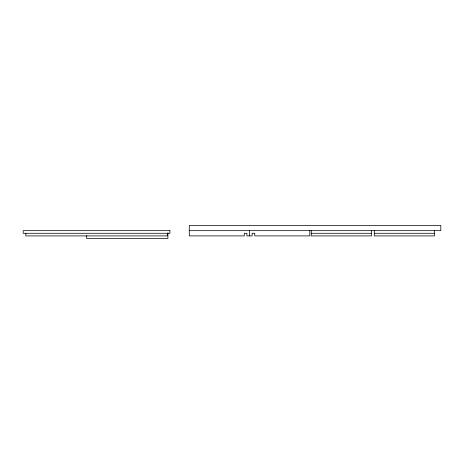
<?xml version="1.0" encoding="UTF-8"?>
<svg xmlns="http://www.w3.org/2000/svg" width="464" height="464" viewBox="0 0 464 464"><rect width="100%" height="100%" fill="white"/><g stroke="black" fill="none" stroke-linecap="round" stroke-linejoin="round"><path stroke-width="0.7" d="M189.277 230.666L440.8 230.666L440.8 225.423L189.277 225.423L189.277 235.903L244.296 235.903L244.296 233.282L246.918 233.282L246.918 235.903L252.155 235.903L252.155 233.282L254.777 233.282L254.777 235.903L309.795 235.903L309.795 230.666M311.251 233.282L371.513 233.282M374.286 233.282L434.548 233.282M434.548 230.666L434.548 235.903L374.286 235.903L374.286 230.666M371.513 230.666L371.513 235.903L311.251 235.903L311.251 230.666M249.539 230.666L249.539 235.903M167.904 232.806L167.904 238.525L86.687 238.525L86.687 235.666M167.301 233.282L167.301 235.903L25.822 235.903L25.822 233.282M169.923 230.666L23.2 230.666L23.2 233.282L169.923 233.282L169.923 230.666"/></g></svg>
